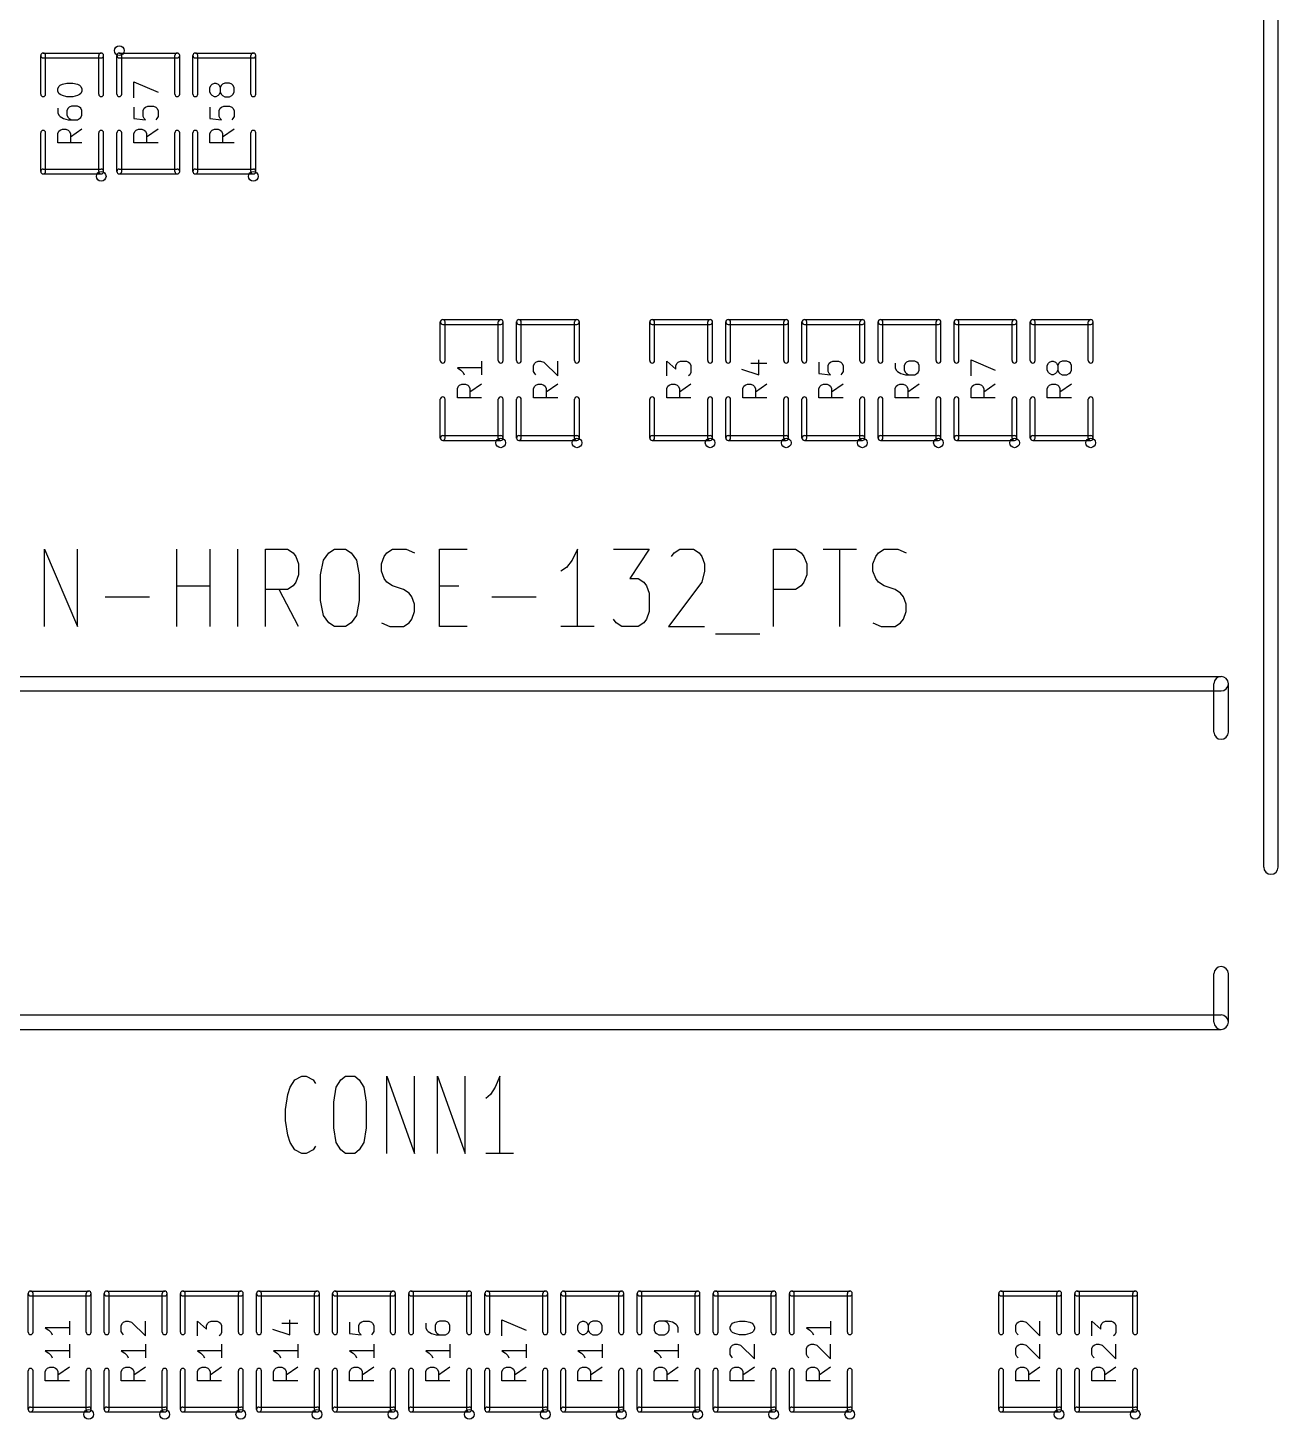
# Model space of a CAD drawing. Extents: x 25909 to 94169, y 14485 to 72503.
# Drawn here: x 44817 to 57751, y 43970 to 58359 of the extents above; entities that cross this region are included whole.
import ezdxf

# ---------------------------------------------------------------- set-up
doc = ezdxf.new("R2010")
doc.units = 0
doc.layers.add('BLACK', color=1, linetype='CONTINUOUS')

msp = doc.modelspace()

# ---------------------------------------------------------------- linework, layer by layer
at = {"layer": 'BLACK'}
for p, q in [((57601, 49680), (57601, 71490)), ((57751, 49680), (57751, 71490)), ((44951, 57673), (44951, 58073)), ((44976, 58098), (45576, 58098)), ((44976, 58048), (45576, 58048)), ((45001, 57673), (45001, 58073)), ((45551, 57673), (45551, 58073)), ((45601, 57673), (45601, 58073)), ((45738, 57673), (45738, 58073)), ((45763, 58098), (46363, 58098)), ((45763, 58048), (46363, 58048)), ((45788, 57673), (45788, 58073)), ((46338, 57673), (46338, 58073)), ((46388, 57673), (46388, 58073)), ((46525, 57673), (46525, 58073)), ((46550, 58098), (47150, 58098)), ((46550, 58048), (47150, 58048)), ((46575, 57673), (46575, 58073)), ((47125, 57673), (47125, 58073)), ((47175, 57673), (47175, 58073)), ((45127, 57729), (45139, 57753)), ((45127, 57705), (45127, 57729)), ((45139, 57681), (45127, 57705)), ((45139, 57753), (45151, 57765)), ((45151, 57765), (45175, 57777)), ((45175, 57777), (45222, 57788)), ((45222, 57788), (45282, 57788)), ((45282, 57788), (45330, 57777)), ((45330, 57777), (45353, 57765)), ((45353, 57765), (45365, 57753)), ((45365, 57753), (45377, 57729)), ((45377, 57705), (45365, 57681)), ((45377, 57729), (45377, 57705)), ((45914, 57634), (45914, 57800)), ((45914, 57800), (46164, 57693)), ((46701, 57741), (46713, 57765)), ((46701, 57693), (46701, 57741)), ((46713, 57765), (46725, 57777)), ((46725, 57777), (46749, 57788)), ((46749, 57788), (46761, 57788)), ((46761, 57788), (46785, 57777)), ((46785, 57777), (46796, 57765)), ((46796, 57765), (46808, 57741)), ((46820, 57765), (46808, 57741)), ((46808, 57741), (46808, 57693)), ((46832, 57777), (46820, 57765)), ((46856, 57788), (46832, 57777)), ((46904, 57788), (46856, 57788)), ((46927, 57777), (46904, 57788)), ((46939, 57765), (46927, 57777)), ((46951, 57741), (46939, 57765)), ((46951, 57693), (46951, 57741)), ((45151, 57669), (45139, 57681)), ((45175, 57658), (45151, 57669)), ((45222, 57646), (45175, 57658)), ((45282, 57646), (45222, 57646)), ((45330, 57658), (45282, 57646)), ((45353, 57669), (45330, 57658)), ((45365, 57681), (45353, 57669)), ((46713, 57669), (46701, 57693)), ((46725, 57658), (46713, 57669)), ((46749, 57646), (46725, 57658)), ((46761, 57646), (46749, 57646)), ((46785, 57658), (46761, 57646)), ((46796, 57669), (46785, 57658)), ((46808, 57693), (46796, 57669)), ((46808, 57693), (46820, 57669)), ((46820, 57669), (46832, 57658)), ((46832, 57658), (46856, 57646)), ((46856, 57646), (46904, 57646)), ((46904, 57646), (46927, 57658)), ((46927, 57658), (46939, 57669)), ((46939, 57669), (46951, 57693)), ((45127, 57527), (45127, 57479)), ((45127, 57479), (45139, 57455)), ((45139, 57455), (45151, 57443)), ((45151, 57443), (45187, 57420)), ((45187, 57420), (45234, 57408)), ((45234, 57527), (45222, 57503)), ((45222, 57503), (45222, 57455)), ((45222, 57455), (45234, 57431)), ((45246, 57539), (45234, 57527)), ((45234, 57431), (45246, 57420)), ((45270, 57550), (45246, 57539)), ((45246, 57420), (45270, 57408)), ((45330, 57550), (45270, 57550)), ((45353, 57539), (45330, 57550)), ((45330, 57408), (45353, 57420)), ((45365, 57527), (45353, 57539)), ((45353, 57420), (45365, 57431)), ((45377, 57503), (45365, 57527)), ((45365, 57431), (45377, 57455)), ((45377, 57455), (45377, 57503)), ((45914, 57539), (45914, 57420)), ((45914, 57420), (46033, 57408)), ((46009, 57503), (46021, 57527)), ((46009, 57443), (46009, 57503)), ((46021, 57420), (46009, 57443)), ((46021, 57527), (46033, 57539)), ((46033, 57408), (46021, 57420)), ((46033, 57539), (46057, 57550)), ((46057, 57550), (46117, 57550)), ((46117, 57550), (46140, 57539)), ((46140, 57539), (46152, 57527)), ((46152, 57420), (46140, 57408)), ((46152, 57527), (46164, 57503)), ((46164, 57443), (46152, 57420)), ((46164, 57503), (46164, 57443)), ((46701, 57539), (46701, 57420)), ((46701, 57420), (46820, 57408)), ((46796, 57503), (46808, 57527)), ((46796, 57443), (46796, 57503)), ((46808, 57420), (46796, 57443)), ((46808, 57527), (46820, 57539)), ((46820, 57408), (46808, 57420)), ((46820, 57539), (46844, 57550)), ((46844, 57550), (46904, 57550)), ((46904, 57550), (46927, 57539)), ((46927, 57539), (46939, 57527)), ((46939, 57420), (46927, 57408)), ((46939, 57527), (46951, 57503)), ((46951, 57443), (46939, 57420)), ((46951, 57503), (46951, 57443)), ((44951, 56873), (44951, 57273)), ((45001, 56873), (45001, 57273)), ((45127, 57265), (45139, 57289)), ((45139, 57289), (45151, 57300)), ((45151, 57300), (45175, 57312)), ((45175, 57312), (45211, 57312)), ((45211, 57312), (45234, 57300)), ((45234, 57408), (45330, 57408)), ((45234, 57300), (45246, 57289)), ((45246, 57289), (45258, 57265)), ((45377, 57312), (45258, 57229)), ((45551, 56873), (45551, 57273)), ((45601, 56873), (45601, 57273)), ((45738, 56873), (45738, 57273)), ((45788, 56873), (45788, 57273)), ((45914, 57265), (45926, 57289)), ((45926, 57289), (45938, 57300)), ((45938, 57300), (45962, 57312)), ((45962, 57312), (45998, 57312)), ((45998, 57312), (46021, 57300)), ((46021, 57300), (46033, 57289)), ((46033, 57289), (46045, 57265)), ((46164, 57312), (46045, 57229)), ((46338, 56873), (46338, 57273)), ((46388, 56873), (46388, 57273)), ((46525, 56873), (46525, 57273)), ((46575, 56873), (46575, 57273)), ((46701, 57265), (46713, 57289)), ((46713, 57289), (46725, 57300)), ((46725, 57300), (46749, 57312)), ((46749, 57312), (46785, 57312)), ((46785, 57312), (46808, 57300)), ((46808, 57300), (46820, 57289)), ((46820, 57289), (46832, 57265)), ((46951, 57312), (46832, 57229)), ((47125, 56873), (47125, 57273)), ((47175, 56873), (47175, 57273)), ((45127, 57170), (45127, 57265)), ((45377, 57170), (45127, 57170)), ((45258, 57265), (45258, 57170)), ((45914, 57170), (45914, 57265)), ((46164, 57170), (45914, 57170)), ((46045, 57265), (46045, 57170)), ((46701, 57170), (46701, 57265)), ((46951, 57170), (46701, 57170)), ((46832, 57265), (46832, 57170)), ((44976, 56898), (45576, 56898)), ((44976, 56848), (45576, 56848)), ((45763, 56898), (46363, 56898)), ((45763, 56848), (46363, 56848)), ((46550, 56898), (47150, 56898)), ((46550, 56848), (47150, 56848)), ((49084, 54917), (49084, 55317)), ((49109, 55342), (49709, 55342)), ((49109, 55292), (49709, 55292)), ((49134, 54917), (49134, 55317)), ((49684, 54917), (49684, 55317)), ((49734, 54917), (49734, 55317)), ((49872, 54917), (49872, 55317)), ((49897, 55342), (50497, 55342)), ((49897, 55292), (50497, 55292)), ((49922, 54917), (49922, 55317)), ((50472, 54917), (50472, 55317)), ((50522, 54917), (50522, 55317)), ((51250, 54917), (51250, 55317)), ((51275, 55342), (51875, 55342)), ((51275, 55292), (51875, 55292)), ((51300, 54917), (51300, 55317)), ((51850, 54917), (51850, 55317)), ((51900, 54917), (51900, 55317)), ((52037, 54917), (52037, 55317)), ((52062, 55342), (52662, 55342)), ((52062, 55292), (52662, 55292)), ((52087, 54917), (52087, 55317)), ((52637, 54917), (52637, 55317)), ((52687, 54917), (52687, 55317)), ((52825, 54917), (52825, 55317)), ((52850, 55342), (53450, 55342)), ((52850, 55292), (53450, 55292)), ((52875, 54917), (52875, 55317)), ((53425, 54917), (53425, 55317)), ((53475, 54917), (53475, 55317)), ((53612, 54917), (53612, 55317)), ((53637, 55342), (54237, 55342)), ((53637, 55292), (54237, 55292)), ((53662, 54917), (53662, 55317)), ((54212, 54917), (54212, 55317)), ((54262, 54917), (54262, 55317)), ((54399, 54917), (54399, 55317)), ((54424, 55342), (55024, 55342)), ((54424, 55292), (55024, 55292)), ((54449, 54917), (54449, 55317)), ((54999, 54917), (54999, 55317)), ((55049, 54917), (55049, 55317)), ((55187, 54917), (55187, 55317)), ((55212, 55342), (55812, 55342)), ((55212, 55292), (55812, 55292)), ((55237, 54917), (55237, 55317)), ((55787, 54917), (55787, 55317)), ((55837, 54917), (55837, 55317)), ((49510, 54842), (49260, 54842)), ((49260, 54842), (49296, 54818)), ((49510, 54913), (49510, 54771)), ((50048, 54866), (50060, 54890)), ((50048, 54806), (50048, 54866)), ((50060, 54890), (50072, 54902)), ((50072, 54902), (50096, 54913)), ((50096, 54913), (50120, 54913)), ((50120, 54913), (50155, 54902)), ((50155, 54902), (50298, 54759)), ((50298, 54759), (50298, 54913)), ((51426, 54759), (51426, 54913)), ((51426, 54913), (51521, 54830)), ((51521, 54866), (51533, 54890)), ((51521, 54830), (51521, 54866)), ((51533, 54890), (51545, 54902)), ((51545, 54902), (51569, 54913)), ((51569, 54913), (51629, 54913)), ((51629, 54913), (51652, 54902)), ((51652, 54902), (51664, 54890)), ((51664, 54890), (51676, 54866)), ((51676, 54866), (51676, 54794)), ((52201, 54830), (52380, 54771)), ((52297, 54890), (52463, 54890)), ((52380, 54771), (52380, 54925)), ((53001, 54902), (53001, 54783)), ((53096, 54866), (53108, 54890)), ((53096, 54806), (53096, 54866)), ((53108, 54890), (53120, 54902)), ((53120, 54902), (53144, 54913)), ((53144, 54913), (53204, 54913)), ((53204, 54913), (53227, 54902)), ((53227, 54902), (53239, 54890)), ((53239, 54890), (53251, 54866)), ((53251, 54866), (53251, 54806)), ((53788, 54890), (53788, 54842)), ((53788, 54842), (53800, 54818)), ((53895, 54890), (53883, 54866)), ((53883, 54866), (53883, 54818)), ((53907, 54902), (53895, 54890)), ((53931, 54913), (53907, 54902)), ((53991, 54913), (53931, 54913)), ((54014, 54902), (53991, 54913)), ((54026, 54890), (54014, 54902)), ((54038, 54866), (54026, 54890)), ((54038, 54818), (54038, 54866)), ((54575, 54759), (54575, 54925)), ((54575, 54925), (54825, 54818)), ((55363, 54866), (55375, 54890)), ((55363, 54818), (55363, 54866)), ((55375, 54890), (55387, 54902)), ((55387, 54902), (55411, 54913)), ((55411, 54913), (55423, 54913)), ((55423, 54913), (55447, 54902)), ((55447, 54902), (55458, 54890)), ((55458, 54890), (55470, 54866)), ((55482, 54890), (55470, 54866)), ((55470, 54866), (55470, 54818)), ((55494, 54902), (55482, 54890)), ((55518, 54913), (55494, 54902)), ((55566, 54913), (55518, 54913)), ((55589, 54902), (55566, 54913)), ((55601, 54890), (55589, 54902)), ((55613, 54866), (55601, 54890)), ((55613, 54818), (55613, 54866)), ((49296, 54818), (49320, 54794)), ((49320, 54794), (49332, 54771)), ((50060, 54783), (50048, 54806)), ((50072, 54771), (50060, 54783)), ((51664, 54771), (51652, 54759)), ((51676, 54794), (51664, 54771)), ((53001, 54783), (53120, 54771)), ((53108, 54783), (53096, 54806)), ((53120, 54771), (53108, 54783)), ((53239, 54783), (53227, 54771)), ((53251, 54806), (53239, 54783)), ((53800, 54818), (53812, 54806)), ((53812, 54806), (53848, 54783)), ((53848, 54783), (53895, 54771)), ((53883, 54818), (53895, 54794)), ((53895, 54794), (53907, 54783)), ((53895, 54771), (53991, 54771)), ((53907, 54783), (53931, 54771)), ((53991, 54771), (54014, 54783)), ((54014, 54783), (54026, 54794)), ((54026, 54794), (54038, 54818)), ((55375, 54794), (55363, 54818)), ((55387, 54783), (55375, 54794)), ((55411, 54771), (55387, 54783)), ((55423, 54771), (55411, 54771)), ((55447, 54783), (55423, 54771)), ((55458, 54794), (55447, 54783)), ((55470, 54818), (55458, 54794)), ((55470, 54818), (55482, 54794)), ((55482, 54794), (55494, 54783)), ((55494, 54783), (55518, 54771)), ((55518, 54771), (55566, 54771)), ((55566, 54771), (55589, 54783)), ((55589, 54783), (55601, 54794)), ((55601, 54794), (55613, 54818)), ((49260, 54628), (49272, 54652)), ((49260, 54533), (49260, 54628)), ((49272, 54652), (49284, 54663)), ((49284, 54663), (49308, 54675)), ((49308, 54675), (49344, 54675)), ((49344, 54675), (49367, 54663)), ((49367, 54663), (49379, 54652)), ((49379, 54652), (49391, 54628)), ((49510, 54675), (49391, 54592)), ((49391, 54628), (49391, 54533)), ((50048, 54628), (50060, 54652)), ((50048, 54533), (50048, 54628)), ((50060, 54652), (50072, 54663)), ((50072, 54663), (50096, 54675)), ((50096, 54675), (50132, 54675)), ((50132, 54675), (50155, 54663)), ((50155, 54663), (50167, 54652)), ((50167, 54652), (50179, 54628)), ((50298, 54675), (50179, 54592)), ((50179, 54628), (50179, 54533)), ((51426, 54628), (51438, 54652)), ((51426, 54533), (51426, 54628)), ((51438, 54652), (51450, 54663)), ((51450, 54663), (51474, 54675)), ((51474, 54675), (51510, 54675)), ((51510, 54675), (51533, 54663)), ((51533, 54663), (51545, 54652)), ((51545, 54652), (51557, 54628)), ((51676, 54675), (51557, 54592)), ((51557, 54628), (51557, 54533)), ((52213, 54628), (52225, 54652)), ((52213, 54533), (52213, 54628)), ((52225, 54652), (52237, 54663)), ((52237, 54663), (52261, 54675)), ((52261, 54675), (52297, 54675)), ((52297, 54675), (52320, 54663)), ((52320, 54663), (52332, 54652)), ((52332, 54652), (52344, 54628)), ((52463, 54675), (52344, 54592)), ((52344, 54628), (52344, 54533)), ((53001, 54628), (53013, 54652)), ((53001, 54533), (53001, 54628)), ((53013, 54652), (53025, 54663)), ((53025, 54663), (53049, 54675)), ((53049, 54675), (53085, 54675)), ((53085, 54675), (53108, 54663)), ((53108, 54663), (53120, 54652)), ((53120, 54652), (53132, 54628)), ((53251, 54675), (53132, 54592)), ((53132, 54628), (53132, 54533)), ((53788, 54628), (53800, 54652)), ((53788, 54533), (53788, 54628)), ((53800, 54652), (53812, 54663)), ((53812, 54663), (53836, 54675)), ((53836, 54675), (53872, 54675)), ((53872, 54675), (53895, 54663)), ((53895, 54663), (53907, 54652)), ((53907, 54652), (53919, 54628)), ((54038, 54675), (53919, 54592)), ((53919, 54628), (53919, 54533)), ((54575, 54628), (54587, 54652)), ((54575, 54533), (54575, 54628)), ((54587, 54652), (54599, 54663)), ((54599, 54663), (54623, 54675)), ((54623, 54675), (54659, 54675)), ((54659, 54675), (54682, 54663)), ((54682, 54663), (54694, 54652)), ((54694, 54652), (54706, 54628)), ((54825, 54675), (54706, 54592)), ((54706, 54628), (54706, 54533)), ((55363, 54628), (55375, 54652)), ((55363, 54533), (55363, 54628)), ((55375, 54652), (55387, 54663)), ((55387, 54663), (55411, 54675)), ((55411, 54675), (55447, 54675)), ((55447, 54675), (55470, 54663)), ((55470, 54663), (55482, 54652)), ((55482, 54652), (55494, 54628)), ((55613, 54675), (55494, 54592)), ((55494, 54628), (55494, 54533)), ((49084, 54117), (49084, 54517)), ((49134, 54117), (49134, 54517)), ((49510, 54533), (49260, 54533)), ((49684, 54117), (49684, 54517)), ((49734, 54117), (49734, 54517)), ((49872, 54117), (49872, 54517)), ((49922, 54117), (49922, 54517)), ((50298, 54533), (50048, 54533)), ((50472, 54117), (50472, 54517)), ((50522, 54117), (50522, 54517)), ((51250, 54117), (51250, 54517)), ((51300, 54117), (51300, 54517)), ((51676, 54533), (51426, 54533)), ((51850, 54117), (51850, 54517)), ((51900, 54117), (51900, 54517)), ((52037, 54117), (52037, 54517)), ((52087, 54117), (52087, 54517)), ((52463, 54533), (52213, 54533)), ((52637, 54117), (52637, 54517)), ((52687, 54117), (52687, 54517)), ((52825, 54117), (52825, 54517)), ((52875, 54117), (52875, 54517)), ((53251, 54533), (53001, 54533)), ((53425, 54117), (53425, 54517)), ((53475, 54117), (53475, 54517)), ((53612, 54117), (53612, 54517)), ((53662, 54117), (53662, 54517)), ((54038, 54533), (53788, 54533)), ((54212, 54117), (54212, 54517)), ((54262, 54117), (54262, 54517)), ((54399, 54117), (54399, 54517)), ((54449, 54117), (54449, 54517)), ((54825, 54533), (54575, 54533)), ((54999, 54117), (54999, 54517)), ((55049, 54117), (55049, 54517)), ((55187, 54117), (55187, 54517)), ((55237, 54117), (55237, 54517)), ((55613, 54533), (55363, 54533)), ((55787, 54117), (55787, 54517)), ((55837, 54117), (55837, 54517)), ((49109, 54142), (49709, 54142)), ((49897, 54142), (50497, 54142)), ((51275, 54142), (51875, 54142)), ((52062, 54142), (52662, 54142)), ((52850, 54142), (53450, 54142)), ((53637, 54142), (54237, 54142)), ((54424, 54142), (55024, 54142)), ((55212, 54142), (55812, 54142)), ((49109, 54092), (49709, 54092)), ((49897, 54092), (50497, 54092)), ((51275, 54092), (51875, 54092)), ((52062, 54092), (52662, 54092)), ((52850, 54092), (53450, 54092)), ((53637, 54092), (54237, 54092)), ((54424, 54092), (55024, 54092)), ((55212, 54092), (55812, 54092)), ((44988, 52169), (44988, 52969)), ((44988, 52969), (45331, 52169)), ((45331, 52169), (45331, 52969)), ((46360, 52169), (46360, 52969)), ((46703, 52169), (46703, 52969)), ((46989, 52169), (46989, 52969)), ((47275, 52169), (47275, 52969)), ((47275, 52969), (47503, 52969)), ((47503, 52969), (47561, 52931)), ((47932, 52931), (47989, 52969)), ((47989, 52969), (48103, 52969)), ((48103, 52969), (48161, 52931)), ((48532, 52931), (48590, 52969)), ((48590, 52969), (48732, 52969)), ((48732, 52969), (48818, 52931)), ((49075, 52169), (49075, 52969)), ((49075, 52969), (49361, 52969)), ((50504, 52969), (50447, 52855)), ((50504, 52169), (50504, 52969)), ((50875, 52969), (51246, 52969)), ((51246, 52969), (51046, 52664)), ((51503, 52931), (51560, 52969)), ((51560, 52969), (51703, 52969)), ((51703, 52969), (51760, 52931)), ((52531, 52169), (52531, 52969)), ((52531, 52969), (52759, 52969)), ((52759, 52969), (52817, 52931)), ((53045, 52969), (53388, 52969)), ((53217, 52169), (53217, 52969)), ((53616, 52931), (53674, 52969)), ((53674, 52969), (53816, 52969)), ((53816, 52969), (53902, 52931)), ((47561, 52931), (47589, 52893)), ((47589, 52893), (47618, 52817)), ((47618, 52817), (47618, 52703)), ((47846, 52703), (47875, 52855)), ((47875, 52855), (47932, 52931)), ((48161, 52931), (48218, 52855)), ((48218, 52855), (48246, 52703)), ((48475, 52817), (48504, 52893)), ((48475, 52741), (48475, 52817)), ((48504, 52893), (48532, 52931)), ((50447, 52855), (50389, 52779)), ((51474, 52893), (51503, 52931)), ((51760, 52931), (51789, 52893)), ((51789, 52893), (51817, 52817)), ((51817, 52817), (51817, 52741)), ((52817, 52931), (52845, 52893)), ((52845, 52893), (52874, 52817)), ((52874, 52817), (52874, 52703)), ((53559, 52817), (53588, 52893)), ((53559, 52741), (53559, 52817)), ((53588, 52893), (53616, 52931)), ((47618, 52703), (47589, 52626)), ((47846, 52436), (47846, 52703)), ((48246, 52703), (48246, 52436)), ((48504, 52664), (48475, 52741)), ((48532, 52626), (48504, 52664)), ((50389, 52779), (50332, 52741)), ((51046, 52664), (51132, 52664)), ((51132, 52664), (51189, 52626)), ((51817, 52741), (51789, 52626)), ((52874, 52703), (52845, 52626)), ((53588, 52664), (53559, 52741)), ((53616, 52626), (53588, 52664)), ((46360, 52588), (46703, 52588)), ((47503, 52550), (47275, 52550)), ((47618, 52169), (47418, 52550)), ((47561, 52588), (47503, 52550)), ((47589, 52626), (47561, 52588)), ((48590, 52588), (48532, 52626)), ((48704, 52550), (48590, 52588)), ((48761, 52512), (48704, 52550)), ((49075, 52588), (49275, 52588)), ((51189, 52626), (51218, 52588)), ((51218, 52588), (51246, 52512)), ((51789, 52626), (51446, 52169)), ((52759, 52550), (52531, 52550)), ((52817, 52588), (52759, 52550)), ((52845, 52626), (52817, 52588)), ((53674, 52588), (53616, 52626)), ((53788, 52550), (53674, 52588)), ((53845, 52512), (53788, 52550)), ((45617, 52474), (46074, 52474)), ((47875, 52283), (47846, 52436)), ((48246, 52436), (48218, 52283)), ((48790, 52474), (48761, 52512)), ((48818, 52398), (48790, 52474)), ((48818, 52322), (48818, 52398)), ((49618, 52474), (50075, 52474)), ((51246, 52512), (51246, 52322)), ((53874, 52474), (53845, 52512)), ((53902, 52398), (53874, 52474)), ((53902, 52322), (53902, 52398)), ((47932, 52207), (47875, 52283)), ((48218, 52283), (48161, 52207)), ((48761, 52207), (48790, 52245)), ((48790, 52245), (48818, 52322)), ((50903, 52207), (50875, 52245)), ((51218, 52245), (51189, 52207)), ((51246, 52322), (51218, 52245)), ((53845, 52207), (53874, 52245)), ((53874, 52245), (53902, 52322)), ((47989, 52169), (47932, 52207)), ((48103, 52169), (47989, 52169)), ((48161, 52207), (48103, 52169)), ((48475, 52207), (48561, 52169)), ((48561, 52169), (48704, 52169)), ((48704, 52169), (48761, 52207)), ((49361, 52169), (49075, 52169)), ((50675, 52169), (50332, 52169)), ((50960, 52169), (50903, 52207)), ((51132, 52169), (50960, 52169)), ((51189, 52207), (51132, 52169)), ((51446, 52169), (51817, 52169)), ((51931, 52093), (52388, 52093)), ((53559, 52207), (53645, 52169)), ((53645, 52169), (53788, 52169)), ((53788, 52169), (53845, 52207)), ((40161, 51651), (57161, 51651)), ((57086, 51076), (57086, 51576)), ((57236, 51076), (57236, 51576)), ((40161, 51501), (57161, 51501)), ((57086, 48076), (57086, 48576)), ((57236, 48076), (57236, 48576)), ((40161, 48151), (57161, 48151)), ((40161, 48001), (57161, 48001)), ((47578, 47478), (47650, 47516)), ((47650, 47516), (47698, 47516)), ((47698, 47516), (47769, 47478)), ((48055, 47478), (48102, 47516)), ((48102, 47516), (48198, 47516)), ((48198, 47516), (48245, 47478)), ((48531, 46716), (48531, 47516)), ((48531, 47516), (48817, 46716)), ((48817, 46716), (48817, 47516)), ((49055, 46716), (49055, 47516)), ((49055, 47516), (49341, 46716)), ((49341, 46716), (49341, 47516)), ((49698, 47516), (49650, 47402)), ((49698, 46716), (49698, 47516)), ((47507, 47326), (47531, 47402)), ((47531, 47402), (47578, 47478)), ((47769, 47478), (47793, 47440)), ((47983, 47250), (48007, 47402)), ((48007, 47402), (48055, 47478)), ((48245, 47478), (48293, 47402)), ((48293, 47402), (48317, 47250)), ((49650, 47402), (49603, 47326)), ((47483, 47173), (47507, 47326)), ((47983, 46983), (47983, 47250)), ((48317, 47250), (48317, 46983)), ((49603, 47326), (49555, 47288)), ((47483, 47059), (47483, 47173)), ((47507, 46907), (47483, 47059)), ((48007, 46830), (47983, 46983)), ((48317, 46983), (48293, 46830)), ((47531, 46830), (47507, 46907)), ((47578, 46754), (47531, 46830)), ((47793, 46792), (47769, 46754)), ((48055, 46754), (48007, 46830)), ((48293, 46830), (48245, 46754)), ((47650, 46716), (47578, 46754)), ((47698, 46716), (47650, 46716)), ((47769, 46754), (47698, 46716)), ((48102, 46716), (48055, 46754)), ((48198, 46716), (48102, 46716)), ((48245, 46754), (48198, 46716)), ((49841, 46716), (49555, 46716)), ((44821, 44870), (44821, 45270)), ((44846, 45295), (45446, 45295)), ((44846, 45245), (45446, 45245)), ((44871, 44870), (44871, 45270)), ((45421, 44870), (45421, 45270)), ((45471, 44870), (45471, 45270)), ((45608, 44870), (45608, 45270)), ((45633, 45295), (46233, 45295)), ((45633, 45245), (46233, 45245)), ((45658, 44870), (45658, 45270)), ((46208, 44870), (46208, 45270)), ((46258, 44870), (46258, 45270)), ((46395, 44870), (46395, 45270)), ((46420, 45295), (47020, 45295)), ((46420, 45245), (47020, 45245)), ((46445, 44870), (46445, 45270)), ((46995, 44870), (46995, 45270)), ((47045, 44870), (47045, 45270)), ((47183, 44870), (47183, 45270)), ((47208, 45295), (47808, 45295)), ((47208, 45245), (47808, 45245)), ((47233, 44870), (47233, 45270)), ((47783, 44870), (47783, 45270)), ((47833, 44870), (47833, 45270)), ((47970, 44870), (47970, 45270)), ((47995, 45295), (48595, 45295)), ((47995, 45245), (48595, 45245)), ((48020, 44870), (48020, 45270)), ((48570, 44870), (48570, 45270)), ((48620, 44870), (48620, 45270)), ((48758, 44870), (48758, 45270)), ((48783, 45295), (49383, 45295)), ((48783, 45245), (49383, 45245)), ((48808, 44870), (48808, 45270)), ((49358, 44870), (49358, 45270)), ((49408, 44870), (49408, 45270)), ((49545, 44870), (49545, 45270)), ((49570, 45295), (50170, 45295)), ((49570, 45245), (50170, 45245)), ((49595, 44870), (49595, 45270)), ((50145, 44870), (50145, 45270)), ((50195, 44870), (50195, 45270)), ((50332, 44870), (50332, 45270)), ((50357, 45295), (50957, 45295)), ((50357, 45245), (50957, 45245)), ((50382, 44870), (50382, 45270)), ((50932, 44870), (50932, 45270)), ((50982, 44870), (50982, 45270)), ((51120, 44870), (51120, 45270)), ((51145, 45295), (51745, 45295)), ((51145, 45245), (51745, 45245)), ((51170, 44870), (51170, 45270)), ((51720, 44870), (51720, 45270)), ((51770, 44870), (51770, 45270)), ((51907, 44870), (51907, 45270)), ((51932, 45295), (52532, 45295)), ((51932, 45245), (52532, 45245)), ((51957, 44870), (51957, 45270)), ((52507, 44870), (52507, 45270)), ((52557, 44870), (52557, 45270)), ((52695, 44870), (52695, 45270)), ((52720, 45295), (53320, 45295)), ((52720, 45245), (53320, 45245)), ((52745, 44870), (52745, 45270)), ((53295, 44870), (53295, 45270)), ((53345, 44870), (53345, 45270)), ((54860, 44870), (54860, 45270)), ((54885, 45295), (55485, 45295)), ((54885, 45245), (55485, 45245)), ((54910, 44870), (54910, 45270)), ((55460, 44870), (55460, 45270)), ((55510, 44870), (55510, 45270)), ((55647, 44870), (55647, 45270)), ((55672, 45295), (56272, 45295)), ((55672, 45245), (56272, 45245)), ((55697, 44870), (55697, 45270)), ((56247, 44870), (56247, 45270)), ((56297, 44870), (56297, 45270)), ((45247, 44914), (44997, 44914)), ((44997, 44914), (45033, 44890)), ((45247, 44985), (45247, 44843)), ((45784, 44938), (45796, 44962)), ((45784, 44878), (45784, 44938)), ((45796, 44962), (45808, 44974)), ((45808, 44974), (45832, 44985)), ((45832, 44985), (45856, 44985)), ((45856, 44985), (45891, 44974)), ((45891, 44974), (46034, 44831)), ((46034, 44831), (46034, 44985)), ((46571, 44831), (46571, 44985)), ((46571, 44985), (46666, 44902)), ((46666, 44938), (46678, 44962)), ((46666, 44902), (46666, 44938)), ((46678, 44962), (46690, 44974)), ((46690, 44974), (46714, 44985)), ((46714, 44985), (46774, 44985)), ((46774, 44985), (46797, 44974)), ((46797, 44974), (46809, 44962)), ((46809, 44962), (46821, 44938)), ((46821, 44938), (46821, 44866)), ((47347, 44902), (47526, 44843)), ((47443, 44962), (47609, 44962)), ((47526, 44843), (47526, 44997)), ((48146, 44974), (48146, 44855)), ((48241, 44938), (48253, 44962)), ((48241, 44878), (48241, 44938)), ((48253, 44962), (48265, 44974)), ((48265, 44974), (48289, 44985)), ((48289, 44985), (48349, 44985)), ((48349, 44985), (48372, 44974)), ((48372, 44974), (48384, 44962)), ((48384, 44962), (48396, 44938)), ((48396, 44938), (48396, 44878)), ((48934, 44962), (48934, 44914)), ((48934, 44914), (48946, 44890)), ((49041, 44962), (49029, 44938)), ((49029, 44938), (49029, 44890)), ((49053, 44974), (49041, 44962)), ((49077, 44985), (49053, 44974)), ((49137, 44985), (49077, 44985)), ((49160, 44974), (49137, 44985)), ((49172, 44962), (49160, 44974)), ((49184, 44938), (49172, 44962)), ((49184, 44890), (49184, 44938)), ((49721, 44831), (49721, 44997)), ((49721, 44997), (49971, 44890)), ((50508, 44938), (50520, 44962)), ((50508, 44890), (50508, 44938)), ((50520, 44962), (50532, 44974)), ((50532, 44974), (50556, 44985)), ((50556, 44985), (50568, 44985)), ((50568, 44985), (50592, 44974)), ((50592, 44974), (50603, 44962)), ((50603, 44962), (50615, 44938)), ((50627, 44962), (50615, 44938)), ((50615, 44938), (50615, 44890)), ((50639, 44974), (50627, 44962)), ((50663, 44985), (50639, 44974)), ((50711, 44985), (50663, 44985)), ((50734, 44974), (50711, 44985)), ((50746, 44962), (50734, 44974)), ((50758, 44938), (50746, 44962)), ((50758, 44890), (50758, 44938)), ((51308, 44962), (51296, 44938)), ((51296, 44938), (51296, 44890)), ((51320, 44974), (51308, 44962)), ((51344, 44985), (51320, 44974)), ((51439, 44985), (51344, 44985)), ((51427, 44974), (51403, 44985)), ((51439, 44962), (51427, 44974)), ((51487, 44974), (51439, 44985)), ((51451, 44938), (51439, 44962)), ((51451, 44890), (51451, 44938)), ((51522, 44950), (51487, 44974)), ((51534, 44938), (51522, 44950)), ((51546, 44914), (51534, 44938)), ((51546, 44866), (51546, 44914)), ((52083, 44926), (52095, 44950)), ((52083, 44902), (52083, 44926)), ((52095, 44878), (52083, 44902)), ((52095, 44950), (52107, 44962)), ((52107, 44962), (52131, 44974)), ((52131, 44974), (52178, 44985)), ((52178, 44985), (52238, 44985)), ((52238, 44985), (52286, 44974)), ((52286, 44974), (52309, 44962)), ((52309, 44962), (52321, 44950)), ((52321, 44950), (52333, 44926)), ((52333, 44902), (52321, 44878)), ((52333, 44926), (52333, 44902)), ((53121, 44914), (52871, 44914)), ((52871, 44914), (52907, 44890)), ((53121, 44985), (53121, 44843)), ((55036, 44938), (55048, 44962)), ((55036, 44878), (55036, 44938)), ((55048, 44962), (55060, 44974)), ((55060, 44974), (55084, 44985)), ((55084, 44985), (55108, 44985)), ((55108, 44985), (55143, 44974)), ((55143, 44974), (55286, 44831)), ((55286, 44831), (55286, 44985)), ((55823, 44831), (55823, 44985)), ((55823, 44985), (55918, 44902)), ((55918, 44938), (55930, 44962)), ((55918, 44902), (55918, 44938)), ((55930, 44962), (55942, 44974)), ((55942, 44974), (55966, 44985)), ((55966, 44985), (56026, 44985)), ((56026, 44985), (56049, 44974)), ((56049, 44974), (56061, 44962)), ((56061, 44962), (56073, 44938)), ((56073, 44938), (56073, 44866)), ((45033, 44890), (45057, 44866)), ((45057, 44866), (45069, 44843)), ((45796, 44855), (45784, 44878)), ((45808, 44843), (45796, 44855)), ((46809, 44843), (46797, 44831)), ((46821, 44866), (46809, 44843)), ((48146, 44855), (48265, 44843)), ((48253, 44855), (48241, 44878)), ((48265, 44843), (48253, 44855)), ((48384, 44855), (48372, 44843)), ((48396, 44878), (48384, 44855)), ((48946, 44890), (48958, 44878)), ((48958, 44878), (48994, 44855)), ((48994, 44855), (49041, 44843)), ((49029, 44890), (49041, 44866)), ((49041, 44866), (49053, 44855)), ((49041, 44843), (49137, 44843)), ((49053, 44855), (49077, 44843)), ((49137, 44843), (49160, 44855)), ((49160, 44855), (49172, 44866)), ((49172, 44866), (49184, 44890)), ((50520, 44866), (50508, 44890)), ((50532, 44855), (50520, 44866)), ((50556, 44843), (50532, 44855)), ((50568, 44843), (50556, 44843)), ((50592, 44855), (50568, 44843)), ((50603, 44866), (50592, 44855)), ((50615, 44890), (50603, 44866)), ((50615, 44890), (50627, 44866)), ((50627, 44866), (50639, 44855)), ((50639, 44855), (50663, 44843)), ((50663, 44843), (50711, 44843)), ((50711, 44843), (50734, 44855)), ((50734, 44855), (50746, 44866)), ((50746, 44866), (50758, 44890)), ((51296, 44890), (51308, 44866)), ((51308, 44866), (51320, 44855)), ((51320, 44855), (51344, 44843)), ((51344, 44843), (51403, 44843)), ((51403, 44843), (51427, 44855)), ((51427, 44855), (51439, 44866)), ((51439, 44866), (51451, 44890)), ((52107, 44866), (52095, 44878)), ((52131, 44855), (52107, 44866)), ((52178, 44843), (52131, 44855)), ((52238, 44843), (52178, 44843)), ((52286, 44855), (52238, 44843)), ((52309, 44866), (52286, 44855)), ((52321, 44878), (52309, 44866)), ((52907, 44890), (52931, 44866)), ((52931, 44866), (52943, 44843)), ((55048, 44855), (55036, 44878)), ((55060, 44843), (55048, 44855)), ((56061, 44843), (56049, 44831)), ((56073, 44866), (56061, 44843)), ((45247, 44676), (44997, 44676)), ((44997, 44676), (45033, 44652)), ((45033, 44652), (45057, 44628)), ((45057, 44628), (45069, 44605)), ((45247, 44747), (45247, 44605)), ((46034, 44676), (45784, 44676)), ((45784, 44676), (45820, 44652)), ((45820, 44652), (45844, 44628)), ((45844, 44628), (45856, 44605)), ((46034, 44747), (46034, 44605)), ((46821, 44676), (46571, 44676)), ((46571, 44676), (46607, 44652)), ((46607, 44652), (46631, 44628)), ((46631, 44628), (46643, 44605)), ((46821, 44747), (46821, 44605)), ((47609, 44676), (47359, 44676)), ((47359, 44676), (47395, 44652)), ((47395, 44652), (47419, 44628)), ((47419, 44628), (47431, 44605)), ((47609, 44747), (47609, 44605)), ((48396, 44676), (48146, 44676)), ((48146, 44676), (48182, 44652)), ((48182, 44652), (48206, 44628)), ((48206, 44628), (48218, 44605)), ((48396, 44747), (48396, 44605)), ((49184, 44676), (48934, 44676)), ((48934, 44676), (48970, 44652)), ((48970, 44652), (48994, 44628)), ((48994, 44628), (49006, 44605)), ((49184, 44747), (49184, 44605)), ((49971, 44676), (49721, 44676)), ((49721, 44676), (49757, 44652)), ((49757, 44652), (49781, 44628)), ((49781, 44628), (49793, 44605)), ((49971, 44747), (49971, 44605)), ((50758, 44676), (50508, 44676)), ((50508, 44676), (50544, 44652)), ((50544, 44652), (50568, 44628)), ((50568, 44628), (50580, 44605)), ((50758, 44747), (50758, 44605)), ((51546, 44676), (51296, 44676)), ((51296, 44676), (51332, 44652)), ((51332, 44652), (51356, 44628)), ((51356, 44628), (51368, 44605)), ((51546, 44747), (51546, 44605)), ((52083, 44700), (52095, 44724)), ((52083, 44640), (52083, 44700)), ((52095, 44617), (52083, 44640)), ((52095, 44724), (52107, 44736)), ((52107, 44605), (52095, 44617)), ((52107, 44736), (52131, 44747)), ((52131, 44747), (52155, 44747)), ((52155, 44747), (52190, 44736)), ((52190, 44736), (52333, 44593)), ((52333, 44593), (52333, 44747)), ((52871, 44700), (52883, 44724)), ((52871, 44640), (52871, 44700)), ((52883, 44617), (52871, 44640)), ((52883, 44724), (52895, 44736)), ((52895, 44605), (52883, 44617)), ((52895, 44736), (52919, 44747)), ((52919, 44747), (52943, 44747)), ((52943, 44747), (52978, 44736)), ((52978, 44736), (53121, 44593)), ((53121, 44593), (53121, 44747)), ((55036, 44700), (55048, 44724)), ((55036, 44640), (55036, 44700)), ((55048, 44617), (55036, 44640)), ((55048, 44724), (55060, 44736)), ((55060, 44605), (55048, 44617)), ((55060, 44736), (55084, 44747)), ((55084, 44747), (55108, 44747)), ((55108, 44747), (55143, 44736)), ((55143, 44736), (55286, 44593)), ((55286, 44593), (55286, 44747)), ((55823, 44700), (55835, 44724)), ((55823, 44640), (55823, 44700)), ((55835, 44617), (55823, 44640)), ((55835, 44724), (55847, 44736)), ((55847, 44605), (55835, 44617)), ((55847, 44736), (55871, 44747)), ((55871, 44747), (55895, 44747)), ((55895, 44747), (55930, 44736)), ((55930, 44736), (56073, 44593)), ((56073, 44593), (56073, 44747)), ((44821, 44070), (44821, 44470)), ((44871, 44070), (44871, 44470)), ((44997, 44462), (45009, 44486)), ((45009, 44486), (45021, 44497)), ((45021, 44497), (45045, 44509)), ((45045, 44509), (45081, 44509)), ((45081, 44509), (45104, 44497)), ((45104, 44497), (45116, 44486)), ((45116, 44486), (45128, 44462)), ((45247, 44509), (45128, 44426)), ((45421, 44070), (45421, 44470)), ((45471, 44070), (45471, 44470)), ((45608, 44070), (45608, 44470)), ((45658, 44070), (45658, 44470)), ((45784, 44462), (45796, 44486)), ((45796, 44486), (45808, 44497)), ((45808, 44497), (45832, 44509)), ((45832, 44509), (45868, 44509)), ((45868, 44509), (45891, 44497)), ((45891, 44497), (45903, 44486)), ((45903, 44486), (45915, 44462)), ((46034, 44509), (45915, 44426)), ((46208, 44070), (46208, 44470)), ((46258, 44070), (46258, 44470)), ((46395, 44070), (46395, 44470)), ((46445, 44070), (46445, 44470)), ((46571, 44462), (46583, 44486)), ((46583, 44486), (46595, 44497)), ((46595, 44497), (46619, 44509)), ((46619, 44509), (46655, 44509)), ((46655, 44509), (46678, 44497)), ((46678, 44497), (46690, 44486)), ((46690, 44486), (46702, 44462)), ((46821, 44509), (46702, 44426)), ((46995, 44070), (46995, 44470)), ((47045, 44070), (47045, 44470)), ((47183, 44070), (47183, 44470)), ((47233, 44070), (47233, 44470)), ((47359, 44462), (47371, 44486)), ((47371, 44486), (47383, 44497)), ((47383, 44497), (47407, 44509)), ((47407, 44509), (47443, 44509)), ((47443, 44509), (47466, 44497)), ((47466, 44497), (47478, 44486)), ((47478, 44486), (47490, 44462)), ((47609, 44509), (47490, 44426)), ((47783, 44070), (47783, 44470)), ((47833, 44070), (47833, 44470)), ((47970, 44070), (47970, 44470)), ((48020, 44070), (48020, 44470)), ((48146, 44462), (48158, 44486)), ((48158, 44486), (48170, 44497)), ((48170, 44497), (48194, 44509)), ((48194, 44509), (48230, 44509)), ((48230, 44509), (48253, 44497)), ((48253, 44497), (48265, 44486)), ((48265, 44486), (48277, 44462)), ((48396, 44509), (48277, 44426)), ((48570, 44070), (48570, 44470)), ((48620, 44070), (48620, 44470)), ((48758, 44070), (48758, 44470)), ((48808, 44070), (48808, 44470)), ((48934, 44462), (48946, 44486)), ((48946, 44486), (48958, 44497)), ((48958, 44497), (48982, 44509)), ((48982, 44509), (49018, 44509)), ((49018, 44509), (49041, 44497)), ((49041, 44497), (49053, 44486)), ((49053, 44486), (49065, 44462)), ((49184, 44509), (49065, 44426)), ((49358, 44070), (49358, 44470)), ((49408, 44070), (49408, 44470)), ((49545, 44070), (49545, 44470)), ((49595, 44070), (49595, 44470)), ((49721, 44462), (49733, 44486)), ((49733, 44486), (49745, 44497)), ((49745, 44497), (49769, 44509)), ((49769, 44509), (49805, 44509)), ((49805, 44509), (49828, 44497)), ((49828, 44497), (49840, 44486)), ((49840, 44486), (49852, 44462)), ((49971, 44509), (49852, 44426)), ((50145, 44070), (50145, 44470)), ((50195, 44070), (50195, 44470)), ((50332, 44070), (50332, 44470)), ((50382, 44070), (50382, 44470)), ((50508, 44462), (50520, 44486)), ((50520, 44486), (50532, 44497)), ((50532, 44497), (50556, 44509)), ((50556, 44509), (50592, 44509)), ((50592, 44509), (50615, 44497)), ((50615, 44497), (50627, 44486)), ((50627, 44486), (50639, 44462)), ((50758, 44509), (50639, 44426)), ((50932, 44070), (50932, 44470)), ((50982, 44070), (50982, 44470)), ((51120, 44070), (51120, 44470)), ((51170, 44070), (51170, 44470)), ((51296, 44462), (51308, 44486)), ((51308, 44486), (51320, 44497)), ((51320, 44497), (51344, 44509)), ((51344, 44509), (51380, 44509)), ((51380, 44509), (51403, 44497)), ((51403, 44497), (51415, 44486)), ((51415, 44486), (51427, 44462)), ((51546, 44509), (51427, 44426)), ((51720, 44070), (51720, 44470)), ((51770, 44070), (51770, 44470)), ((51907, 44070), (51907, 44470)), ((51957, 44070), (51957, 44470)), ((52083, 44462), (52095, 44486)), ((52095, 44486), (52107, 44497)), ((52107, 44497), (52131, 44509)), ((52131, 44509), (52167, 44509)), ((52167, 44509), (52190, 44497)), ((52190, 44497), (52202, 44486)), ((52202, 44486), (52214, 44462)), ((52333, 44509), (52214, 44426)), ((52507, 44070), (52507, 44470)), ((52557, 44070), (52557, 44470)), ((52695, 44070), (52695, 44470)), ((52745, 44070), (52745, 44470)), ((52871, 44462), (52883, 44486)), ((52883, 44486), (52895, 44497)), ((52895, 44497), (52919, 44509)), ((52919, 44509), (52955, 44509)), ((52955, 44509), (52978, 44497)), ((52978, 44497), (52990, 44486)), ((52990, 44486), (53002, 44462)), ((53121, 44509), (53002, 44426)), ((53295, 44070), (53295, 44470)), ((53345, 44070), (53345, 44470)), ((54860, 44070), (54860, 44470)), ((54910, 44070), (54910, 44470)), ((55036, 44462), (55048, 44486)), ((55048, 44486), (55060, 44497)), ((55060, 44497), (55084, 44509)), ((55084, 44509), (55120, 44509)), ((55120, 44509), (55143, 44497)), ((55143, 44497), (55155, 44486)), ((55155, 44486), (55167, 44462)), ((55286, 44509), (55167, 44426)), ((55460, 44070), (55460, 44470)), ((55510, 44070), (55510, 44470)), ((55647, 44070), (55647, 44470)), ((55697, 44070), (55697, 44470)), ((55823, 44462), (55835, 44486)), ((55835, 44486), (55847, 44497)), ((55847, 44497), (55871, 44509)), ((55871, 44509), (55907, 44509)), ((55907, 44509), (55930, 44497)), ((55930, 44497), (55942, 44486)), ((55942, 44486), (55954, 44462)), ((56073, 44509), (55954, 44426)), ((56247, 44070), (56247, 44470)), ((56297, 44070), (56297, 44470)), ((44997, 44367), (44997, 44462)), ((45247, 44367), (44997, 44367)), ((45128, 44462), (45128, 44367)), ((45784, 44367), (45784, 44462)), ((46034, 44367), (45784, 44367)), ((45915, 44462), (45915, 44367)), ((46571, 44367), (46571, 44462)), ((46821, 44367), (46571, 44367)), ((46702, 44462), (46702, 44367)), ((47359, 44367), (47359, 44462)), ((47609, 44367), (47359, 44367)), ((47490, 44462), (47490, 44367)), ((48146, 44367), (48146, 44462)), ((48396, 44367), (48146, 44367)), ((48277, 44462), (48277, 44367)), ((48934, 44367), (48934, 44462)), ((49184, 44367), (48934, 44367)), ((49065, 44462), (49065, 44367)), ((49721, 44367), (49721, 44462)), ((49971, 44367), (49721, 44367)), ((49852, 44462), (49852, 44367)), ((50508, 44367), (50508, 44462)), ((50758, 44367), (50508, 44367)), ((50639, 44462), (50639, 44367)), ((51296, 44367), (51296, 44462)), ((51546, 44367), (51296, 44367)), ((51427, 44462), (51427, 44367)), ((52083, 44367), (52083, 44462)), ((52333, 44367), (52083, 44367)), ((52214, 44462), (52214, 44367)), ((52871, 44367), (52871, 44462)), ((53121, 44367), (52871, 44367)), ((53002, 44462), (53002, 44367)), ((55036, 44367), (55036, 44462)), ((55286, 44367), (55036, 44367)), ((55167, 44462), (55167, 44367)), ((55823, 44367), (55823, 44462)), ((56073, 44367), (55823, 44367)), ((55954, 44462), (55954, 44367)), ((44846, 44095), (45446, 44095)), ((44846, 44045), (45446, 44045)), ((45633, 44095), (46233, 44095)), ((45633, 44045), (46233, 44045)), ((46420, 44095), (47020, 44095)), ((46420, 44045), (47020, 44045)), ((47208, 44095), (47808, 44095)), ((47208, 44045), (47808, 44045)), ((47995, 44095), (48595, 44095)), ((47995, 44045), (48595, 44045)), ((48783, 44095), (49383, 44095)), ((48783, 44045), (49383, 44045)), ((49570, 44095), (50170, 44095)), ((49570, 44045), (50170, 44045)), ((50357, 44095), (50957, 44095)), ((50357, 44045), (50957, 44045)), ((51145, 44095), (51745, 44095)), ((51145, 44045), (51745, 44045)), ((51932, 44095), (52532, 44095)), ((51932, 44045), (52532, 44045)), ((52720, 44095), (53320, 44095)), ((52720, 44045), (53320, 44045)), ((54885, 44095), (55485, 44095)), ((54885, 44045), (55485, 44045)), ((55672, 44095), (56272, 44095)), ((55672, 44045), (56272, 44045))]:
    msp.add_line(p, q, dxfattribs=at)
for centre in [(45763, 58123), (45576, 56823), (47150, 56823), (49709, 54067), (50497, 54067), (51875, 54067), (52662, 54067), (53450, 54067), (54237, 54067), (55024, 54067), (55812, 54067), (45446, 44020), (46233, 44020), (47020, 44020), (47808, 44020), (48595, 44020), (49383, 44020), (50170, 44020), (50957, 44020), (51745, 44020), (52532, 44020), (53320, 44020), (55485, 44020), (56272, 44020)]:
    msp.add_circle(centre, 50, dxfattribs=at)
for centre, radius, start, end in [((44976, 58073), 25, 360, 540), ((44976, 58073), 25, 90, 270), ((45576, 58073), 25, 360, 540), ((45576, 58073), 25, 270, 450), ((45763, 58073), 25, 360, 540), ((45763, 58073), 25, 90, 270), ((46363, 58073), 25, 360, 540), ((46363, 58073), 25, 270, 450), ((46550, 58073), 25, 360, 540), ((46550, 58073), 25, 90, 270), ((47150, 58073), 25, 360, 540), ((47150, 58073), 25, 270, 450), ((44976, 57673), 25, 180, 360), ((45576, 57673), 25, 180, 360), ((45763, 57673), 25, 180, 360), ((46363, 57673), 25, 180, 360), ((46550, 57673), 25, 180, 360), ((47150, 57673), 25, 180, 360), ((44976, 57273), 25, 360, 540), ((45576, 57273), 25, 360, 540), ((45763, 57273), 25, 360, 540), ((46363, 57273), 25, 360, 540), ((46550, 57273), 25, 360, 540), ((47150, 57273), 25, 360, 540), ((44976, 56873), 25, 90, 270), ((44976, 56873), 25, 180, 360), ((45576, 56873), 25, 180, 360), ((45576, 56873), 25, 270, 450), ((45763, 56873), 25, 90, 270), ((45763, 56873), 25, 180, 360), ((46363, 56873), 25, 180, 360), ((46363, 56873), 25, 270, 450), ((46550, 56873), 25, 90, 270), ((46550, 56873), 25, 180, 360), ((47150, 56873), 25, 180, 360), ((47150, 56873), 25, 270, 450), ((49109, 55317), 25, 360, 540), ((49109, 55317), 25, 90, 270), ((49709, 55317), 25, 360, 540), ((49709, 55317), 25, 270, 450), ((49897, 55317), 25, 360, 540), ((49897, 55317), 25, 90, 270), ((50497, 55317), 25, 360, 540), ((50497, 55317), 25, 270, 450), ((51275, 55317), 25, 360, 540), ((51275, 55317), 25, 90, 270), ((51875, 55317), 25, 360, 540), ((51875, 55317), 25, 270, 450), ((52062, 55317), 25, 360, 540), ((52062, 55317), 25, 90, 270), ((52662, 55317), 25, 360, 540), ((52662, 55317), 25, 270, 450), ((52850, 55317), 25, 360, 540), ((52850, 55317), 25, 90, 270), ((53450, 55317), 25, 360, 540), ((53450, 55317), 25, 270, 450), ((53637, 55317), 25, 360, 540), ((53637, 55317), 25, 90, 270), ((54237, 55317), 25, 360, 540), ((54237, 55317), 25, 270, 450), ((54424, 55317), 25, 360, 540), ((54424, 55317), 25, 90, 270), ((55024, 55317), 25, 360, 540), ((55024, 55317), 25, 270, 450), ((55212, 55317), 25, 360, 540), ((55212, 55317), 25, 90, 270), ((55812, 55317), 25, 360, 540), ((55812, 55317), 25, 270, 450), ((49109, 54917), 25, 180, 360), ((49709, 54917), 25, 180, 360), ((49897, 54917), 25, 180, 360), ((50497, 54917), 25, 180, 360), ((51275, 54917), 25, 180, 360), ((51875, 54917), 25, 180, 360), ((52062, 54917), 25, 180, 360), ((52662, 54917), 25, 180, 360), ((52850, 54917), 25, 180, 360), ((53450, 54917), 25, 180, 360), ((53637, 54917), 25, 180, 360), ((54237, 54917), 25, 180, 360), ((54424, 54917), 25, 180, 360), ((55024, 54917), 25, 180, 360), ((55212, 54917), 25, 180, 360), ((55812, 54917), 25, 180, 360), ((49109, 54517), 25, 360, 540), ((49709, 54517), 25, 360, 540), ((49897, 54517), 25, 360, 540), ((50497, 54517), 25, 360, 540), ((51275, 54517), 25, 360, 540), ((51875, 54517), 25, 360, 540), ((52062, 54517), 25, 360, 540), ((52662, 54517), 25, 360, 540), ((52850, 54517), 25, 360, 540), ((53450, 54517), 25, 360, 540), ((53637, 54517), 25, 360, 540), ((54237, 54517), 25, 360, 540), ((54424, 54517), 25, 360, 540), ((55024, 54517), 25, 360, 540), ((55212, 54517), 25, 360, 540), ((55812, 54517), 25, 360, 540), ((49109, 54117), 25, 90, 270), ((49109, 54117), 25, 180, 360), ((49709, 54117), 25, 180, 360), ((49709, 54117), 25, 270, 450), ((49897, 54117), 25, 90, 270), ((49897, 54117), 25, 180, 360), ((50497, 54117), 25, 180, 360), ((50497, 54117), 25, 270, 450), ((51275, 54117), 25, 90, 270), ((51275, 54117), 25, 180, 360), ((51875, 54117), 25, 180, 360), ((51875, 54117), 25, 270, 450), ((52062, 54117), 25, 90, 270), ((52062, 54117), 25, 180, 360), ((52662, 54117), 25, 180, 360), ((52662, 54117), 25, 270, 450), ((52850, 54117), 25, 90, 270), ((52850, 54117), 25, 180, 360), ((53450, 54117), 25, 180, 360), ((53450, 54117), 25, 270, 450), ((53637, 54117), 25, 90, 270), ((53637, 54117), 25, 180, 360), ((54237, 54117), 25, 180, 360), ((54237, 54117), 25, 270, 450), ((54424, 54117), 25, 90, 270), ((54424, 54117), 25, 180, 360), ((55024, 54117), 25, 180, 360), ((55024, 54117), 25, 270, 450), ((55212, 54117), 25, 90, 270), ((55212, 54117), 25, 180, 360), ((55812, 54117), 25, 180, 360), ((55812, 54117), 25, 270, 450), ((57161, 51576), 75, 360, 540), ((57161, 51576), 75, 270, 450), ((57161, 51076), 75, 180, 360), ((57676, 49680), 75, 180, 360), ((57161, 48576), 75, 360, 540), ((57161, 48076), 75, 180, 360), ((57161, 48076), 75, 270, 450), ((44846, 45270), 25, 360, 540), ((44846, 45270), 25, 90, 270), ((45446, 45270), 25, 360, 540), ((45446, 45270), 25, 270, 450), ((45633, 45270), 25, 360, 540), ((45633, 45270), 25, 90, 270), ((46233, 45270), 25, 360, 540), ((46233, 45270), 25, 270, 450), ((46420, 45270), 25, 360, 540), ((46420, 45270), 25, 90, 270), ((47020, 45270), 25, 360, 540), ((47020, 45270), 25, 270, 450), ((47208, 45270), 25, 360, 540), ((47208, 45270), 25, 90, 270), ((47808, 45270), 25, 360, 540), ((47808, 45270), 25, 270, 450), ((47995, 45270), 25, 360, 540), ((47995, 45270), 25, 90, 270), ((48595, 45270), 25, 360, 540), ((48595, 45270), 25, 270, 450), ((48783, 45270), 25, 360, 540), ((48783, 45270), 25, 90, 270), ((49383, 45270), 25, 360, 540), ((49383, 45270), 25, 270, 450), ((49570, 45270), 25, 360, 540), ((49570, 45270), 25, 90, 270), ((50170, 45270), 25, 360, 540), ((50170, 45270), 25, 270, 450), ((50357, 45270), 25, 360, 540), ((50357, 45270), 25, 90, 270), ((50957, 45270), 25, 360, 540), ((50957, 45270), 25, 270, 450), ((51145, 45270), 25, 360, 540), ((51145, 45270), 25, 90, 270), ((51745, 45270), 25, 360, 540), ((51745, 45270), 25, 270, 450), ((51932, 45270), 25, 360, 540), ((51932, 45270), 25, 90, 270), ((52532, 45270), 25, 360, 540), ((52532, 45270), 25, 270, 450), ((52720, 45270), 25, 360, 540), ((52720, 45270), 25, 90, 270), ((53320, 45270), 25, 360, 540), ((53320, 45270), 25, 270, 450), ((54885, 45270), 25, 360, 540), ((54885, 45270), 25, 90, 270), ((55485, 45270), 25, 360, 540), ((55485, 45270), 25, 270, 450), ((55672, 45270), 25, 360, 540), ((55672, 45270), 25, 90, 270), ((56272, 45270), 25, 360, 540), ((56272, 45270), 25, 270, 450), ((44846, 44870), 25, 180, 360), ((45446, 44870), 25, 180, 360), ((45633, 44870), 25, 180, 360), ((46233, 44870), 25, 180, 360), ((46420, 44870), 25, 180, 360), ((47020, 44870), 25, 180, 360), ((47208, 44870), 25, 180, 360), ((47808, 44870), 25, 180, 360), ((47995, 44870), 25, 180, 360), ((48595, 44870), 25, 180, 360), ((48783, 44870), 25, 180, 360), ((49383, 44870), 25, 180, 360), ((49570, 44870), 25, 180, 360), ((50170, 44870), 25, 180, 360), ((50357, 44870), 25, 180, 360), ((50957, 44870), 25, 180, 360), ((51145, 44870), 25, 180, 360), ((51745, 44870), 25, 180, 360), ((51932, 44870), 25, 180, 360), ((52532, 44870), 25, 180, 360), ((52720, 44870), 25, 180, 360), ((53320, 44870), 25, 180, 360), ((54885, 44870), 25, 180, 360), ((55485, 44870), 25, 180, 360), ((55672, 44870), 25, 180, 360), ((56272, 44870), 25, 180, 360), ((44846, 44470), 25, 360, 540), ((45446, 44470), 25, 360, 540), ((45633, 44470), 25, 360, 540), ((46233, 44470), 25, 360, 540), ((46420, 44470), 25, 360, 540), ((47020, 44470), 25, 360, 540), ((47208, 44470), 25, 360, 540), ((47808, 44470), 25, 360, 540), ((47995, 44470), 25, 360, 540), ((48595, 44470), 25, 360, 540), ((48783, 44470), 25, 360, 540), ((49383, 44470), 25, 360, 540), ((49570, 44470), 25, 360, 540), ((50170, 44470), 25, 360, 540), ((50357, 44470), 25, 360, 540), ((50957, 44470), 25, 360, 540), ((51145, 44470), 25, 360, 540), ((51745, 44470), 25, 360, 540), ((51932, 44470), 25, 360, 540), ((52532, 44470), 25, 360, 540), ((52720, 44470), 25, 360, 540), ((53320, 44470), 25, 360, 540), ((54885, 44470), 25, 360, 540), ((55485, 44470), 25, 360, 540), ((55672, 44470), 25, 360, 540), ((56272, 44470), 25, 360, 540), ((44846, 44070), 25, 90, 270), ((44846, 44070), 25, 180, 360), ((45446, 44070), 25, 180, 360), ((45446, 44070), 25, 270, 450), ((45633, 44070), 25, 90, 270), ((45633, 44070), 25, 180, 360), ((46233, 44070), 25, 180, 360), ((46233, 44070), 25, 270, 450), ((46420, 44070), 25, 90, 270), ((46420, 44070), 25, 180, 360), ((47020, 44070), 25, 180, 360), ((47020, 44070), 25, 270, 450), ((47208, 44070), 25, 90, 270), ((47208, 44070), 25, 180, 360), ((47808, 44070), 25, 180, 360), ((47808, 44070), 25, 270, 450), ((47995, 44070), 25, 90, 270), ((47995, 44070), 25, 180, 360), ((48595, 44070), 25, 180, 360), ((48595, 44070), 25, 270, 450), ((48783, 44070), 25, 90, 270), ((48783, 44070), 25, 180, 360), ((49383, 44070), 25, 180, 360), ((49383, 44070), 25, 270, 450), ((49570, 44070), 25, 90, 270), ((49570, 44070), 25, 180, 360), ((50170, 44070), 25, 180, 360), ((50170, 44070), 25, 270, 450), ((50357, 44070), 25, 90, 270), ((50357, 44070), 25, 180, 360), ((50957, 44070), 25, 180, 360), ((50957, 44070), 25, 270, 450), ((51145, 44070), 25, 90, 270), ((51145, 44070), 25, 180, 360), ((51745, 44070), 25, 180, 360), ((51745, 44070), 25, 270, 450), ((51932, 44070), 25, 90, 270), ((51932, 44070), 25, 180, 360), ((52532, 44070), 25, 180, 360), ((52532, 44070), 25, 270, 450), ((52720, 44070), 25, 90, 270), ((52720, 44070), 25, 180, 360), ((53320, 44070), 25, 180, 360), ((53320, 44070), 25, 270, 450), ((54885, 44070), 25, 90, 270), ((54885, 44070), 25, 180, 360), ((55485, 44070), 25, 180, 360), ((55485, 44070), 25, 270, 450), ((55672, 44070), 25, 90, 270), ((55672, 44070), 25, 180, 360), ((56272, 44070), 25, 180, 360), ((56272, 44070), 25, 270, 450)]:
    msp.add_arc(centre, radius, start, end, dxfattribs=at)

doc.saveas('drawing.dxf')
